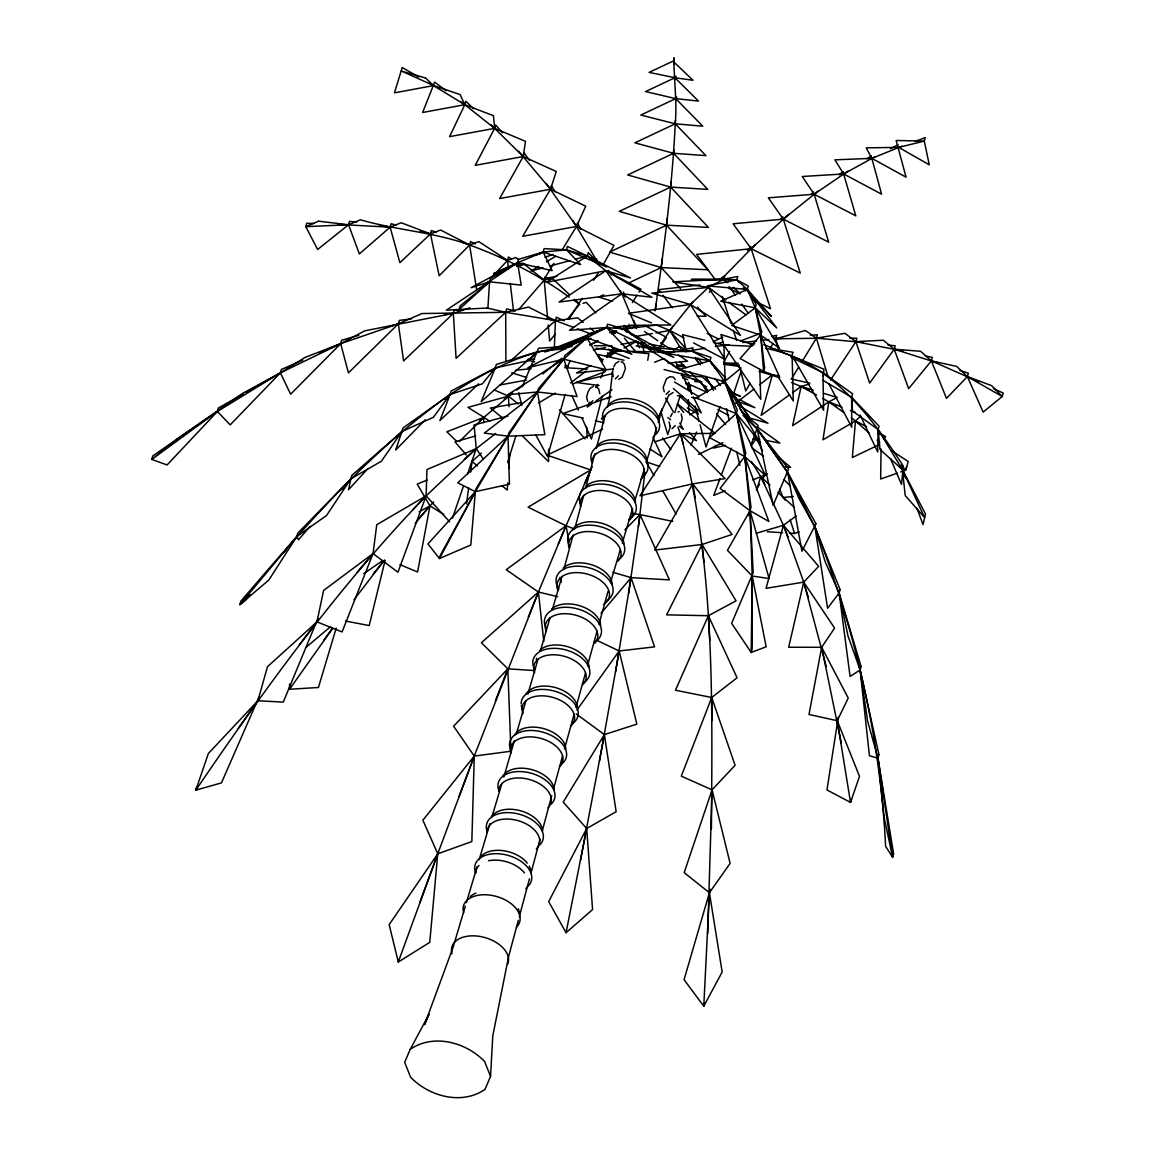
<?xml version="1.0" encoding="UTF-8"?>
<svg xmlns="http://www.w3.org/2000/svg" width="1155" height="1155" viewBox="0 0 1155 1155"><rect width="100%" height="100%" fill="white"/><g stroke="black" fill="none" stroke-linecap="round" stroke-linejoin="round"><path stroke-width="1.5" d="M289.573 683.977L289.53 689.261L318.434 687.485L336.177 628.219M548.639 449.223L548.524 461.61L521.887 435.464M675.877 79.522L675.906 76.057M763.758 344.638L823.934 369.21L822.894 380.284L851.639 397.262L879.085 426.181L878.118 429.602L877.699 451.966L860.071 414.963M881.048 448.992L880.659 479.007L897.334 473.131M711.408 828.929C712.346 696.927 715.032 562.283 680.425 433.775L677.87 427.191M656.17 303.909L655.13 310.825C663.923 248.744 672.297 186.489 675.242 123.802C677.278 101.813 673.74 79.349 673.957 57.75L674.289 64.42M654.697 441.874L680.425 433.775L725.08 478.618L692.726 483.858L654.769 550.054L702.052 544.51L736.067 600.831L708.376 615.716L675.458 690.214L711.711 697.505L735.085 765.289L712.058 789.847L707.683 933.572M508.07 416.002L474.084 424.953L476.25 448.616L426.137 495.827L376.747 524.731L373.036 553.577L397.941 572.245L426.137 495.827L426.917 469.565L476.25 448.616L495.654 433.529M534.592 670.579L507.825 668.817L453.626 726.221L474.272 756.077L471.832 841.562L437.759 853.805L389.163 924.635L398.287 962.014L429.761 942.35L437.759 853.805L474.272 756.077L538.403 592.039L566.022 525.742L592.226 466.678M554.386 347.381L555.396 320.599L556.364 317.177L564.319 320.816M483.642 422.672L483.887 417.345L512.531 393.119M675.242 123.802L640.823 115.052L675.704 98.623L698.501 101.077L674.953 77.746L649.081 72.375L672.99 61.172L692.986 80.273L674.953 77.746L645.558 91.563L675.704 98.623L702.789 126.198L675.242 123.802L634.86 142.845L673.553 153.283L705.878 155.622L675.242 123.802L675.415 120.221M676.397 100.557L676.585 96.977M465.335 906.126L453.034 947.447L424.578 1024.644L429.01 1014.321L410.242 1049.303L404.669 1062.297L410.603 1077.196C429.184 1096.485 461.682 1105.378 484.985 1089.41L490.557 1076.402L492.781 1035.847L508.604 956.571L518.335 920.246M507.752 482.862L507.247 490.038L501.833 485.649M508.749 468.526L509.745 454.189M673.553 153.283L627.685 174.954L670.651 187.081L707.741 189.362L673.553 153.283L673.827 149.818M860.619 416.262L855.509 420.911L852.347 457.524L879.518 444.473M670.651 187.081L619.297 211.365L666.522 225.182L708.376 227.391L670.651 187.081L671.199 181.768M638.397 526.868L644.909 472.395M612.959 368.633L609.248 400.063L607.386 406.979M666.522 225.182L609.681 252.079L661.18 267.585L707.798 269.736L666.522 225.182L667.373 218.252M466.562 503.883L468.612 487.988M470.677 472.092L472.034 461.509L481.303 453.106M680.569 288.678L661.18 267.585L662.393 258.763M628.623 593.367L640.043 514.596L632.969 513.47M823.428 393.263L837.158 397.45L828.842 401.839L822.981 439.766L855.509 420.911L866.582 426.643M615.572 671.892L631.078 577.644L612.727 572.245M647.724 360.302L648.893 353.647L632.911 352.174M599.459 761.217L619.181 650.972L654.567 646.858L631.078 577.644L669.409 579.868L640.043 514.596L624.841 529.827M433.674 501.963L429.963 505.876L417.59 571.999L399.948 564.651M580.474 860.345L604.383 734.594L636.824 724.142L619.181 650.972L596.514 640.173M751.558 461.798L760.813 476.712L783.437 525.28L803.721 582.134L834.617 628.075L821.667 647.276L809.005 714.469L837.26 720.706L859.493 776.362L850.513 802.407L826.966 789.962L838.241 717.284M604.383 734.594L563.221 802.119L586.682 828.51L548.683 901.622L566.051 932.72L586.682 828.51L616.149 811.705L604.383 734.594L576.258 713.949M809.669 383.994L801.137 386.477L792.575 425.719L828.842 401.839L842.067 407.138M756.308 533.235L783.437 525.28L818.664 566.354L803.721 582.134L788.692 647.262L821.667 647.276L848.232 698.068L837.26 720.706L850.513 802.407L851.48 798.986M385.106 560.348L369.196 625.562L345.489 621.044M602.217 396.107L591.447 439.088L582.019 418.124M681.017 423.062L682.23 418.485L681.147 414.053M563.813 569.574L573.097 534.982M574.945 528.052L583.751 495.192M585.599 488.276L594.868 453.684M596.269 448.487L605.076 415.627M519.274 916.796L529.466 878.738M530.852 873.555L540.121 838.963M542.446 830.315L551.715 795.708M553.577 788.793L562.586 755.89M564.506 748.96L574.078 714.31M575.984 707.38L585.556 672.73M587.476 665.8L597.048 631.15M598.954 624.22L608.05 591.302M796.127 516.011L783.437 525.28L766.039 588.343L803.721 582.134L808.457 597.568M196.798 786.728L195.83 790.15L221.457 782.888L258.864 697.317M290.497 685.839L289.53 689.261L332.568 628.45M317.928 618.459L283.264 702.125L257.883 700.739L208.362 753.508L195.83 790.15C265.895 687.066 339.483 585.744 426.137 495.827L449.613 521.829M545.146 276.695L544.178 280.116L547.557 317.755M565.084 394.476L547.542 456.557L535.877 435.031M739.301 282.499L736.832 279.871L737.8 276.449L723.853 279.207L672.816 281.849L708.376 287.422L725.773 300.127M710.383 889.321L684.063 979.7L703.785 1006.222L722.164 972.005L709.415 892.743L684.193 872.646L712.058 789.847L681.32 776.146L711.711 697.505L737.078 677.768L708.376 615.716L666.608 614.85L702.052 544.51L732.068 534.447L692.726 483.858L639.942 495.813L680.425 433.775L715.104 433.37L677.624 404.033M704.752 1002.8L703.785 1006.222L709.415 892.743L730.119 863.363L712.058 789.847M906.646 466.779L905.679 470.201L900.669 471.962M514.379 740.73L503.825 777.012M516.386 733.815L525.9 700.97M527.907 694.054L537.927 659.476M540.425 650.828L549.939 617.983M552.451 609.335L561.965 576.489M466.36 902.69L477.145 866.539M479.195 859.652L489.965 823.501M492.016 816.614L501.775 783.899M610.475 582.654L620.221 549.939M622.285 543.052L632.536 508.619M634.586 501.732L644.346 469.031M646.396 462.144L656.661 427.711M658.191 422.542L662.291 408.769L658.855 416.796L668.933 394.793M507.536 462.621L515.982 435.608M670.477 426.094L667.763 434.554L661.122 412.595M674.823 412.566L680.252 395.66M748.18 515.693L749.826 510.611M756.424 490.269L760.813 476.712L767.108 473.738M732.515 397.017L740.889 371.896M452.529 518.061L463.516 485.88M467.573 474.026L476.25 448.616L483.079 458.694M720.056 406.661L706.037 446.985L700.074 424.823M398.287 962.014L437.759 853.805L422.874 820.194L474.272 756.077L510.943 751.241L507.825 668.817L481.404 642.743L538.403 592.039L557.591 596.63M419.756 902.82L437.759 853.805M720.027 478.531L713.703 495.38L725.066 490.875M721.283 475.167L731.404 448.212M459.04 796.502L474.272 756.077M750.779 445.599L758.156 425.531L741.553 411.628M495.437 700.681L507.825 668.817M299.419 644.663L316.961 621.881L323.602 590.436L373.036 553.577L342.097 631.915L316.961 621.881L267.484 666.695L257.883 700.739L238.219 728.43M528.311 617.044L538.403 592.039L506.222 569.733L566.022 525.742L574.252 528.961M558.298 543.947L566.022 525.742L528.08 507.189L590.667 469.912L546.979 455.128L602.549 429.155M691.008 445.065L696.609 432.057M522.248 386.708L538.577 348.261L571.725 346.168M567.365 367.088L570.325 360.548M584.748 483.021L590.667 469.912M589.512 402.185L587.274 407.051L591.634 403.99M596.211 387.618L597.713 384.384M600.687 377.902L604.426 369.817M610.389 356.852L613.363 350.384L611.659 345.619M613.68 366.958L615.485 363.565L618.965 361.327M670.463 416.782L672.268 413.389M723.608 362.425L729.628 351.409M602.924 265.174L613.984 245.394L576.504 226.467L546.286 183.457M750.144 383.287L745.726 390.953L739.835 367.247M770.443 348.002L773.099 343.41M756.872 488.825L759.557 484.234M763.137 478.098L765.823 473.507M791.955 378.089L798.538 367.333M802.292 361.197L816.397 338.17L817.365 334.748L810.42 335.426M553.924 263.239L544.525 278.557L556.927 276.29M562.398 249.451L576.504 226.467L585.758 206.196L550.502 189.247L518.609 151.276M883.792 439.348L885.582 436.46L877.656 432.36M568.866 319.329L582.192 298.279M593.612 280.246L598.377 272.739M632.319 302.567L637.084 295.103M639.004 292.114L640.91 289.125L609.161 272.407M612.179 333.737L614.099 330.778M830.488 380.125L855.884 341.635L856.851 338.213L849.806 338.198M661.223 343.526L672.932 326.259M592.847 400.727L589.642 403.86M618.459 375.765L615.254 378.898M669.395 391.126L666.19 394.259M675.256 425.589L672.051 428.722M659.288 347.669L666.565 337.39L644.837 325.522M751.183 445.729L756.323 438.525L759.701 439.174M576.908 710.036L619.181 650.972M324.035 639.87L332.423 628.378M353.95 599.849L384.442 560.045M656.011 332.9L669.857 330.46L692.74 301.931M373.224 574.107L383.287 561.446M249.971 594.724L245.51 600.268L239.865 604.671L240.832 601.25C304.602 526.723 369.441 451.403 450.103 394.49C487.064 370.914 527.171 349.243 571.826 346.601M283.437 553.173L286.786 549.015M289.024 546.257L296.821 536.555L326.591 515.462L350.86 478.82L351.827 475.398L401.954 431.465L433.356 417.33L450.103 394.49L451.071 391.069L495.322 367.896L528.384 360.721L537.609 351.683L566.138 348.565M555.194 334.228L549.65 341.057L548.206 324.93M567.408 319.213L579.622 304.184L574.54 299.39M415.15 523.46L429.963 505.876L417.229 484.104L427.191 479.989M600.947 613.377L631.078 577.644M601.307 419.048L603.589 416.349M356.967 572.505L373.036 553.577M715.797 445.354L713.501 448.068L725.484 445.397M310.146 526.232L298.51 539.789L296.821 536.555L297.802 533.134L350.86 478.82L381.439 461.206L401.954 431.465L402.922 428.043L450.103 394.49L482.342 383.835L495.322 367.896L496.304 364.475L537.609 351.683L481.144 401.666L495.322 367.896L491.467 371.578M341.548 489.662L350.86 478.82L348.579 489.691L367.983 468.511M518.682 309.612L544.178 280.116L551.686 277.821L569.458 294.597M525.828 888.686L528.066 886.145A29.221 18.076 15.8 0 0 506.727 855.032A29.221 18.076 15.8 0 0 475.716 873.079M419.395 517.873L429.963 505.876L443.722 514.451M709.314 292.302L711.711 289.616M747.386 250.476L750.952 246.578M397.103 436.763L401.954 431.465L395.703 449.974L425.372 419.713M483.266 286.657L488.117 281.401M491.756 277.46L507.493 260.395L508.474 256.973L511.448 258.893M412.479 510.062L426.137 495.827M720.186 280.391L754.98 244.903M445.166 399.543L450.103 394.49L439.882 420.622L478.574 383.835M780.462 219.522L783.003 216.981M459.372 441.571L483.887 417.345L489.821 421.272M651.579 322.909L628.32 313.308L690.372 304.501L708.376 287.422L723.853 279.207L736.832 279.871L748.267 286.007L747.285 289.429L755.24 307.851L779.495 348.276L760.683 335.152L731.678 325.45L755.24 307.851L756.207 304.429L747.285 289.429L736.832 279.871L691.296 279.438L723.853 279.207L727.838 282.686M715.595 280.073L696.566 254.389L751.169 248.7L788.605 214.411M509.933 361.529L555.396 320.599L577.717 317.885L583.203 322.404M464.296 459.271L476.25 448.616M811.128 194.343L813.784 191.99M479.975 420.824L483.887 417.345L467.977 407.383L508.417 396.122L518.205 403.918M566.051 932.72L592.573 909.562L586.682 828.51M306.075 647.305L330.561 626.645M607.212 398.778L609.941 396.468M542.735 373.96L561.893 358.209M724.921 381.338L741.207 367.983M756.106 301.7L770.515 308.746L751.169 248.7L733.122 223.781L783.307 219.132L818.289 190.994M839.079 174.853L843.237 171.619M735.663 403.268L754.027 389.047M759.672 384.673L772.377 374.812L779.163 376.328M570.541 382.94L586.235 371M606.231 355.812L613.363 350.384L618.69 350.875M504.259 399.255L508.417 396.122L494.225 389.942M516.66 390.116L523.518 385.106M789.702 394.736L761.116 415.367L772.377 374.812L777.329 376.184M792.561 392.671L801.137 386.477L813.149 390.13M631.179 328.453L635.539 325.335L670.882 325.003L621.852 293.789L605.769 270.703L587.303 256.049L567.408 246.405L566.441 249.827L580.662 264.639L543.197 252.05L518.537 259.298L517.57 262.719L521.208 285.097L489.547 281.82L471.11 287.711L517.57 262.719L543.197 252.05L566.441 249.827L587.303 256.049L630.543 277.951L605.769 270.703L546.243 282.34L587.303 256.049L588.27 252.627L597.019 261.665M719.334 279.669L724.82 275.785L723.853 279.207L725.961 282.138M595.98 400.944L611.962 389.74M636.477 328.655L621.852 293.789L559.049 302.09L605.769 270.703L651.911 297.254L621.852 293.789L569.473 330.287L608.757 327.341M363.709 573.66L382.623 560.637M751.169 248.7L800.256 273.129L783.307 219.132L768.364 197.823L814.131 194.228L848.015 171.113M866.972 158.74L871.346 155.882M593.352 386.304L589.859 388.528L587.837 392.411L586.625 397.002L587.707 401.42M618.705 379.345L622.198 377.122L625.433 368.662L624.35 364.229L622.415 361.789L621.159 362.121M669.64 394.721L673.12 392.483M538.735 266.415L531.04 271.021L542.98 267.845M546.431 261.81L555.671 256.28M538.591 402.965L555.338 393.061M673.466 350.153L679.732 346.587L683.948 348.752M243.185 393.971L218.382 408.033L217.414 411.454L167.085 464.96L151.796 459.416L152.763 455.994L242.333 393.552L280.376 372.877L340.682 343.67L364.735 330.835L453.352 313.38L469.912 307.836M246.275 392.209L280.376 372.877L304.862 357.516L340.682 343.67L398.345 323.848L421.965 313.539L505.702 312.298L555.396 320.599L573.876 327.529M783.307 219.132L828.684 242.16L814.131 194.228L802.277 176.498L843.641 173.957L874.941 156.748M689.665 414.804L697.519 410.487M419.092 511.809L429.963 505.876M516.588 266.444L522.854 263.066M540.064 253.754L543.197 252.05L544.164 248.628L566.441 249.827L606.794 267.079L587.303 256.049L575.363 259.225M590.725 365.529L576.475 373.022L613.421 368.965M606.563 357.198L614.474 353.04M617.636 351.38L620.812 349.705M623.974 348.045L636.636 341.389L643.104 344.161M890.404 148.764L898.142 144.765M410.242 1049.303C433.544 1033.335 466.043 1042.214 484.624 1061.517L490.557 1076.402M713.241 341.692L722.785 337.116M698.587 454.319L722.886 442.654M589.83 344.782L597.785 340.985M612.092 334.142L616.871 331.86M603.646 294.828L598.839 297.095L612.367 301.267M627.613 283.48L661.18 267.585M590.017 344.897L598.102 341.072M612.626 334.185L615.86 332.654M622.328 329.594L632.016 325.003M519.144 262.531L493.474 273.706L517.57 262.719L552.133 270.66L543.197 252.05L536.786 254.851M302.769 360.143L281.344 369.456L280.376 372.877L230.177 424.896L217.414 411.454L177.163 438.987L151.796 459.416L217.414 411.454L280.376 372.877L290.641 394.187L340.682 343.67L341.649 340.249L358.83 335.282M319.256 352.982L340.682 343.67L348.435 372.863L398.345 323.848L399.312 320.426L411.512 318.838M586.754 335.888L558.616 347.669L590.927 338.242M593.367 333.131L606.606 327.587L623.238 328.814L673.784 357.386L646.338 345.562M814.131 194.228L855.797 215.841L843.641 173.957L834.892 159.838L871.837 158.351L902.041 146.165M752.685 479.931L760.813 476.712L770.039 485.158M654.567 362.266L663.836 358.613L679.602 370.134M483.887 417.345L446.855 431.782L456.904 441.556M740.398 341.057L759.817 333.607M572.447 383.994L605.379 371.549M915.309 141.3L925.256 137.662L924.289 141.083L929.241 164.79L898.72 147.392L866.178 147.84L871.837 158.351L881.597 194.17L843.641 173.957M611.125 396.685L562.904 413.548L583.362 418.11M518.422 266.43L525.049 264.134M544.915 257.276L553.202 254.403M789.457 533.148L794.553 533.466L799.173 531.878M609.623 332.784L616.423 330.792M386.319 327.327L398.345 323.848L403.586 360.923L453.352 313.38L454.319 309.959L463.169 310.363M475.615 435.926L454.969 441.874L466.346 454.955M582.943 303.303L586.249 302.408L595.85 312.904M595.547 387.098L596.803 386.752L598.738 389.192L599.82 393.624M677.956 411.96L679.212 411.628M549.794 266.025L570.252 260.582M717.832 343.41L723.059 342.097M898.72 147.392L924.289 141.083L896.15 140.477L906.069 177.163L871.837 158.351M612.222 373.671L575.869 382.449L599.026 385.496M681.205 350.398L693.058 347.756L692.076 351.178L685.074 351.683M752.901 439.29L756.323 438.525L760.438 441.975M736.832 279.871L707.264 285.891L747.285 289.429L771.439 316.513L744.239 287.725M593.381 349.907L605.494 347.511M621.072 344.45L636.636 341.389L642.57 345.23M771.583 336.365L776.709 335.383L775.741 338.805L778.975 350.586M500.187 384.933L526.507 380.067M635.221 336.553L652.546 333.506M521.439 402.647L490.355 408.018L502.382 417.85M691.527 350.47L705.142 348.204M715.335 346.5L729.007 344.796M444.632 314.521L453.352 313.38L456.081 358.339L505.702 312.298L528.456 307.057L555.396 320.599L546.69 318.506M621.274 329.348L656.502 325.031L669.857 330.46L684.078 337.924M699.829 284.967L658.697 289.66L660.804 292.446M742.651 342.544L756.583 340.97M763.556 340.176L768.782 339.584M515.419 370.307L531.17 368.662M668.038 363.161L687.47 361.197L678.577 355.047M782.686 338.126L775.741 338.805L771.583 336.163M779.683 489.171L783.032 497.502L793.312 496.506M614.114 326.937L635.539 325.335L638.498 327.385M629.157 358.382L609.854 350.831L674.549 352.419M749.696 343.685L754.865 343.396M527.72 359.321L534.707 359.075M676.671 365.038L683.702 364.966M594.305 345.735L609.927 345.634M823.428 338.17L775.741 338.805L805.396 330.489L816.397 338.17L863.03 342.385M724.084 362.959L738.233 363.32M313.698 223.493L306.725 223.247L305.757 226.669L317.639 249.494L348.55 224.749L360.461 219.811C396.439 230.249 434.222 232.126 469.594 244.99C504.923 257.984 538.894 274.847 569.285 297.167M338.097 224.373L390.13 227.174L401.16 222.756L430.483 233.916L440.632 230.018L469.594 244.99L478.877 241.626L507.493 260.395L508.561 269.187M676.671 366.38L685.449 366.698M724.171 363.811L727.722 363.941L724.156 363.652M564.723 365.832L568.303 365.962M697.144 316.022L706.008 316.383L697.533 307.143M713.516 342.472L723.839 345.071L752.021 346.255M500.389 312.067L505.702 312.298L506.67 308.876L515.375 310.969M694.819 381.598L701.922 381.973M564.752 367.694L587.592 369.051M601.64 369.889L605.162 370.091M767.339 531.762L782.642 532.729M785.573 466.952L790.67 467.313L778.297 456.947M723.81 363.753L739.373 365.168M688.51 375.534L702.413 376.949L715.638 389.221M888.036 345.013L895.183 345.778L894.201 349.2L869.657 383.085L855.884 341.635L844.955 333.319L816.397 338.17L828.005 376.602M677.465 395.732L682.749 396.367M691.556 397.421L698.616 398.258M596.023 348.218L613.363 350.384L616.553 351.799M599.705 359.032L603.199 359.494M723.709 364.287L739.142 366.409M356.592 222.352L349.517 221.327L348.55 224.749L359.364 253.927L390.13 227.174L391.097 223.752L396.237 225.066M379.533 225.644L390.13 227.174L399.875 262.69L430.483 233.916L431.45 230.495L436.417 232.386M772.666 348.853L793.081 352.304L791.074 357.299L822.966 372.632L852.607 393.841L851.639 397.262L851.74 427.235L828.713 383.561M671.041 352.679L636.102 345.923L692.076 351.178L710.946 357.4L709.979 360.822L711.798 363.839M764.769 440.156L779.957 443.116L756.944 426.758M641.978 342.544L645.4 343.223M648.807 343.901L664.197 346.933M667.619 347.612L676.18 349.301M640.043 514.596L672.744 521.381M902.878 351.062L855.884 341.635L883.358 340.249L894.201 349.2L938.105 363.103M925.415 355.942L932.345 357.429L931.378 360.851L908.653 388.658L894.201 349.2L920.607 351.279L931.378 360.851L978.776 381.857M624.018 360.245L597.698 354.412L602.679 361.63M791.031 378.97L809.684 383.128M595.301 420.767L603.834 422.672M608.31 349.243L613.363 350.384M486.833 307.966L505.702 312.298L505.904 361.616M527.72 360.245L534.707 361.861M664.082 369.571L689.939 375.967L648.489 349.07M704.911 340.292L682.533 334.647L686.041 349.662M420.203 231.26L430.483 233.916L439.16 275.785L469.594 244.99L470.576 241.568L475.384 244.023M759.124 371.289L778.773 377.411M765.678 348.377C829.203 360.1 870.422 415.266 903.383 466.245L901.478 484.421L890.491 458.622M746.173 416.969L768.017 423.221L738.16 405.03M690.372 304.501L651.824 293.139L708.376 287.422L740.485 335.441L690.372 304.501L725.152 359.508L693.563 342.905M681.306 375.462L700.248 381.063M607.386 352.896L612.525 354.513M511.679 372.791L526.738 377.526M754.085 344.97L720.893 334.488L723.839 345.071L725.282 384.182M959.949 370.394L968.352 373.195L967.385 376.617L946.479 398.345L931.378 360.851L956.701 366.409L967.385 376.617L1002.237 396.483L1003.204 393.061L993.43 388.571M659.736 466.432L646.121 461.841L654.048 475.643M682.547 377.902L687.658 379.692M738.117 401.651L754.865 407.657L738.94 399.269M577.24 328.8L590.681 333.838M462.967 242.463L469.594 244.99L476.669 289.775M850.325 410.458L855.278 412.451M791.55 382.594L809.106 389.784M729.354 391.762L740.485 396.425L729.05 391.17M686.056 382.911L707.293 392.44L700.912 381.857M681.825 434.035L696.479 440.618L689.434 432.605M685.911 383.879L690.806 386.203M707.163 333.463L718.468 338.906M728.906 288.404L740.11 293.875M499.465 256.295L507.493 260.395L515.895 257.551L518.581 259.702M611.847 347.265L619.802 351.365M730.971 395.068L734.161 396.743M717.847 409.563L728.733 415.54M687.138 407.888L698.111 413.923M801.137 386.477L816.527 395.01M822.692 398.417L836.523 406.185M418.702 76.995L402.243 67.539L394.433 92.848L433.674 85.571L460.123 94.594L464.801 104.701L494.643 128.364L523.215 156.546L556.277 171.503L550.502 189.247L522.71 236.284L576.504 226.467L577.471 223.045L580.748 229.282M429.184 83.001L464.801 104.701L493.445 115.702L494.643 128.364L475.239 165.338L523.215 156.546L524.182 153.124L529.452 160.343M692.913 378.898L695.974 380.674M703.64 385.091L706.701 386.853M674.491 381.987L699.064 396.829M538.216 276.262L544.178 280.116L523.966 264.004M649.976 448.992L662.003 456.803L652.95 437.168M891.646 450.638L908.205 461.524L905.679 470.201L900.987 465.147M573.717 300.17L579.622 304.184L574.107 299.795M644.447 331.471L657.801 340.696M660.761 342.746L669.669 348.897M751.919 447.923L763.628 456.283M828.842 401.839L844.276 412.884M851.293 417.908L859.695 423.972M728.661 302.249L746.072 314.954M446.133 90.74L434.641 82.149L422.643 112.483L464.801 104.701L465.768 101.279L473.651 108.671M460.498 101.481L464.801 104.701L449.584 136.651L494.643 128.364L525.496 141.343L523.215 156.546L499.61 198.559L550.502 189.247L551.469 185.825L555.18 191.846M667.792 417.561L670.622 419.698M679.097 426.137L683.327 429.342L679.775 423.105M546.517 277.806L549.275 280.001M688.293 388.268L690.979 390.419M472.034 461.509L477.463 465.898M590.075 328.063L595.576 332.597M733.136 287.306L739.763 293.096M673.394 388.484L701.273 412.84L693.318 397.002M855.509 420.911L868.979 432.908M877.064 440.098L879.764 442.495M777.95 492.405L793.759 506.886M490.716 124.668L494.643 128.364L495.625 124.942L502.512 132.839M626.891 332.236L623.238 328.814L607.573 324.165L606.606 327.587L527.893 367.694L563.741 359.176L606.057 369.716L586.783 337.708L587.751 334.286L606.606 327.587L654.423 350.153L623.238 328.814L624.205 325.392L631.453 334.719M680.338 396.685L698.385 413.577M742.954 415.251L757.189 428.953L788.62 469.046L773.128 505.313L757.189 428.953L740.124 409.087M783.971 479.599L790.193 485.851M679.674 361.501L685.853 367.81M689.549 371.592L708.073 390.506M669.135 330.2L686.07 348.767M695.743 359.378L700.58 364.691M559.54 409.808L585.109 438.914M716.49 413.764L725.585 424.434M697.764 358.021L702.312 363.493M714.815 378.537L720.489 385.366M624.321 338.069L635.582 351.683M783.032 497.502L785.241 500.216M675.285 379.591L673.351 377.151L669.9 376.703L666.406 378.927L663.172 387.401L664.255 391.834M743.257 288.057L745.408 290.771M677.234 404.12L683.746 412.436M662.912 295.247L672.398 307.822M705.2 376.992L712.505 386.968M729.123 286.541L735.432 295.334M741.741 304.126L748.05 312.918M662.624 438.019L670.838 449.497M715.017 368.026L709.979 360.822L692.076 351.178L659.202 352.159L709.979 360.822L725.687 378.176L724.719 381.598L736.312 413.504L765.462 475.542L744.758 456.543L709.603 437.644L736.312 413.504L737.294 410.083L724.719 381.598L709.979 360.822L679.154 369.528L724.719 381.598L749.234 417.056L724.07 381.006M723.839 345.071L760.755 399.356L759.802 369.427M753.479 434.208L758.185 441.513M777.113 375.245L793.268 400.929L792.157 357.473M572.793 220.446L597.568 262.041M721.832 380.414L723.651 383.417M669.857 330.46L680.815 348.608M793.009 357.285L823.602 410.227L823.082 379.793M662.855 490.962L676.065 513.961M608.512 270.4L611.183 275.078M620.062 290.67L621.852 293.789M665.525 398.1L673.538 412.162M695.512 357.473L698.948 363.767M705.821 376.357L713.545 390.52M596.312 258.879L597.958 261.997M760.813 476.712L764.884 484.494M756.323 438.525L762.531 450.667M675.805 362.179L679.79 370.091M681.378 373.253L691.73 393.841M853.17 400.482L851.639 397.262L852.534 410.992L878.118 429.602L902.416 469.666L925.501 514.033L923.062 524.587L916.81 507.94M571.869 395.544L578.395 410.054M628.97 324.338L630.399 327.616M880.182 434.439L878.118 429.602L879.98 449.411L902.416 469.666L924.534 517.454L905.231 495.567L902.416 469.666L905.549 477.997M636.636 341.389L639.365 347.756M783.437 525.28L788.085 536.974M623.426 292.042L625.23 297.023M633.72 320.339L635.539 325.335M722.164 296.474L731.086 323.602M733.324 330.373L736.673 340.537M790.164 519.764L794.553 533.466M680.425 433.775L683.37 444.141M803.721 582.134L826.229 666.522M688.611 382.19L691.816 394.115M695.036 406.055L699.165 421.402M669.019 421.864L670.117 426.296M612.237 372.026L613.319 376.458M518.667 392.512L521.8 405.477M726.423 408.625L729.296 420.665M736.659 451.648L739.936 465.407M642.353 344.291L644.216 353.055M821.667 647.276L841.374 743.315M566.022 525.742L568.924 541.349M692.726 483.858L695.223 497.733M463.66 912.695L463.054 909.187A29.221 18.076 15.8 0 1 498.772 897.175A29.221 18.076 15.8 0 1 516.444 927.205M452.038 953.77L451.446 950.262A29.221 18.076 15.8 0 1 483.483 937.181A29.221 18.076 15.8 0 1 507.623 964.281M510.25 283.278L513.614 311.446M538.403 592.039L543.803 641.415M702.052 544.51L703.973 562.341M508.417 396.122L509.009 406.719M708.376 615.716L709.748 640.65M586.653 427.191L587.245 437.976M687.73 383.561L687.947 388.932M688.38 399.673L688.885 412.205M822.966 372.632L823.024 376.212M711.711 697.505L712.058 720.619M470.128 896.713A26.897 16.632 15.8 0 1 475.976 893.133M518.321 908.74A26.897 16.632 15.8 0 1 519.274 913.302M475.571 873.382A26.897 16.632 15.8 0 1 478.978 865.427M488.522 860.764A26.897 16.632 15.8 0 1 524.486 872.906M481.751 855.653A26.897 16.632 15.8 0 1 527.258 863.117M529.207 866.106A26.897 16.632 15.8 0 1 530.881 872.227M487.193 832.307A26.897 16.632 15.8 0 1 520.053 821.263A26.897 16.632 15.8 0 1 536.324 848.896M487.338 832.004A29.221 18.076 15.8 0 1 518.35 813.972A29.221 18.076 15.8 0 1 539.688 845.07M491.193 817.451A26.897 16.632 15.8 0 1 520.14 810.666A26.897 16.632 15.8 0 1 542.504 831.167M498.816 791.247A26.897 16.632 15.8 0 1 531.675 780.188A26.897 16.632 15.8 0 1 547.946 807.821M498.96 790.944A29.221 18.076 15.8 0 1 529.972 772.897A29.221 18.076 15.8 0 1 551.31 803.995M502.815 776.391A26.897 16.632 15.8 0 1 531.762 769.605A26.897 16.632 15.8 0 1 554.126 790.092M510.871 753.175A26.897 16.632 15.8 0 1 541.089 738.435A26.897 16.632 15.8 0 1 559.569 766.761M511.362 751.573A29.221 18.076 15.8 0 1 542.417 732.039A29.221 18.076 15.8 0 1 560.594 764.798M514.437 735.316A26.897 16.632 15.8 0 1 543.384 728.531A26.897 16.632 15.8 0 1 565.748 749.017M523.013 713.66A26.897 16.632 15.8 0 1 551.541 697.057A26.897 16.632 15.8 0 1 571.191 725.687M521.165 703.843A29.221 18.076 15.8 0 1 558.89 692.567A29.221 18.076 15.8 0 1 572.216 723.723M522.984 710.498A29.221 18.076 15.8 0 1 521.295 705.431M526.059 694.242A26.897 16.632 15.8 0 1 555.006 687.47A26.897 16.632 15.8 0 1 577.37 707.957M534.635 672.6A26.897 16.632 15.8 0 1 563.164 655.997A26.897 16.632 15.8 0 1 582.813 684.612M534.606 669.424A29.221 18.076 15.8 0 1 547.239 648.98A29.221 18.076 15.8 0 1 583.636 659.693A29.221 18.076 15.8 0 1 582.438 683.5M536.873 661.252A26.897 16.632 15.8 0 1 536.454 658.249M539.861 650.294A26.897 16.632 15.8 0 1 569.314 647.204A26.897 16.632 15.8 0 1 588.992 666.883M546.257 631.525A26.897 16.632 15.8 0 1 574.786 614.922A26.897 16.632 15.8 0 1 594.435 643.552M546.228 628.363A29.221 18.076 15.8 0 1 558.861 607.905A29.221 18.076 15.8 0 1 595.258 618.618A29.221 18.076 15.8 0 1 594.06 642.425M551.484 609.234A26.897 16.632 15.8 0 1 580.936 606.13A26.897 16.632 15.8 0 1 600.614 625.808M557.879 590.45A26.897 16.632 15.8 0 1 588.646 574.468A26.897 16.632 15.8 0 1 603.502 604.469M558.832 588.949A29.221 18.076 15.8 0 1 569.054 567.163A29.221 18.076 15.8 0 1 606.346 577.038A29.221 18.076 15.8 0 1 605.682 601.351M561.373 582.25A26.897 16.632 15.8 0 1 559.8 577.587M563.106 568.159A26.897 16.632 15.8 0 1 592.558 565.069A26.897 16.632 15.8 0 1 612.237 584.748M568.967 547.817A26.897 16.632 15.8 0 1 599.185 533.09A26.897 16.632 15.8 0 1 617.68 561.402M569.473 546.214A29.221 18.076 15.8 0 1 600.513 526.694A29.221 18.076 15.8 0 1 618.705 559.453M572.534 529.972A26.897 16.632 15.8 0 1 601.495 523.186A26.897 16.632 15.8 0 1 623.859 543.673M580.59 506.756A26.897 16.632 15.8 0 1 610.807 492.016A26.897 16.632 15.8 0 1 629.302 520.342M580.315 503.45A29.221 18.076 15.8 0 1 614.46 486.313A29.221 18.076 15.8 0 1 628.926 519.216M586.35 486.024A26.897 16.632 15.8 0 1 615.803 482.92A26.897 16.632 15.8 0 1 635.481 502.598M591.793 462.679A26.897 16.632 15.8 0 1 624.653 451.634A26.897 16.632 15.8 0 1 640.924 479.267M591.938 462.375A29.221 18.076 15.8 0 1 625.014 444.906A29.221 18.076 15.8 0 1 641.949 477.304M595.778 447.822A26.897 16.632 15.8 0 1 624.74 441.051A26.897 16.632 15.8 0 1 647.103 461.538M603.415 421.618A26.897 16.632 15.8 0 1 634.961 410.14A26.897 16.632 15.8 0 1 653.744 436.85M602.982 419.611A29.221 18.076 15.8 0 1 635.813 403.6A29.221 18.076 15.8 0 1 655.91 434.367M609.595 403.875A26.897 16.632 15.8 0 1 639.047 400.785A26.897 16.632 15.8 0 1 658.725 420.463M752.208 576.027L752.165 649.038L751.198 652.46L766.169 646.771L752.208 576.027L750.057 510.712L744.758 456.543L736.312 413.504L695.945 398.013L724.719 381.598L758.922 440.734L736.312 413.504L745.726 453.121L744.758 456.543L720.099 488.406L750.057 510.712L768.855 521.482L744.758 456.543L751.024 507.29L750.057 510.712L727.433 550.314L752.208 576.027L769.086 578.554L750.057 510.712L753.175 572.591L731.635 623.339L751.198 652.46L752.208 576.027M489.547 281.82L487.901 307.995L446.364 310.161L517.57 262.719L490.514 278.398L489.547 281.82L459.141 309.367L460.109 305.945L489.547 281.82M475.34 491.669L470.807 545.016L439.463 558.515L427.942 543.918L475.34 491.669L508.012 436.157L537.479 391.993L563.741 359.176L586.783 337.708L631.843 354.253L606.606 327.587L544.857 352.001L586.783 337.708L564.708 355.754L563.741 359.176L538.447 388.571L537.479 391.993L508.994 432.735L508.012 436.157L476.308 488.247L475.34 491.669L439.463 558.515L440.43 555.093L475.34 491.669L509.442 484.176L508.012 436.157L484.335 433.111L537.479 391.993L577.067 396.526L563.741 359.176L507.724 394.721L537.479 391.993L544.857 434.67L508.012 436.157L457.741 482.833L475.34 491.669M761.65 331.73L760.683 335.152L763.599 371.332L779.769 377.468L760.683 335.152L755.24 307.851L720.734 301.238L747.285 289.429L776.723 327.948L755.24 307.851L761.65 331.73M764.567 367.911L763.599 371.332L740.11 358.555L760.683 335.152L764.567 367.911M815.935 523.72L801.931 551.209L787.652 472.467L757.189 428.953L787.652 472.467L815.935 523.72M840.089 589.555L839.122 592.977L827.586 608.252L814.968 527.142L787.652 472.467L799.231 498.888L814.968 527.142L840.089 589.555M861.096 666.536L860.129 669.958L869.426 755.803L877.973 758.084L893.624 853.949L892.656 857.371L885.611 846.312C880.269 736.933 854.974 628.955 814.968 527.142L825.19 561.85L839.122 592.977L861.096 666.536M878.941 754.663L877.973 758.084L884.138 817.625L892.656 857.371L877.973 758.084L867.636 721.211L860.129 669.958L848.001 635.957L839.122 592.977L850.08 676.455L860.129 669.958L878.941 754.663M296.821 536.555L268.797 580.084L239.865 604.671L296.821 536.555M1002.237 396.483L983.15 412.118L967.385 376.617L991.625 385.64L1002.237 396.483M318.549 221.197L305.757 226.669L348.55 224.749L318.549 221.197M425.502 78.006L401.276 70.975L433.674 85.571L425.502 78.006"/></g></svg>
